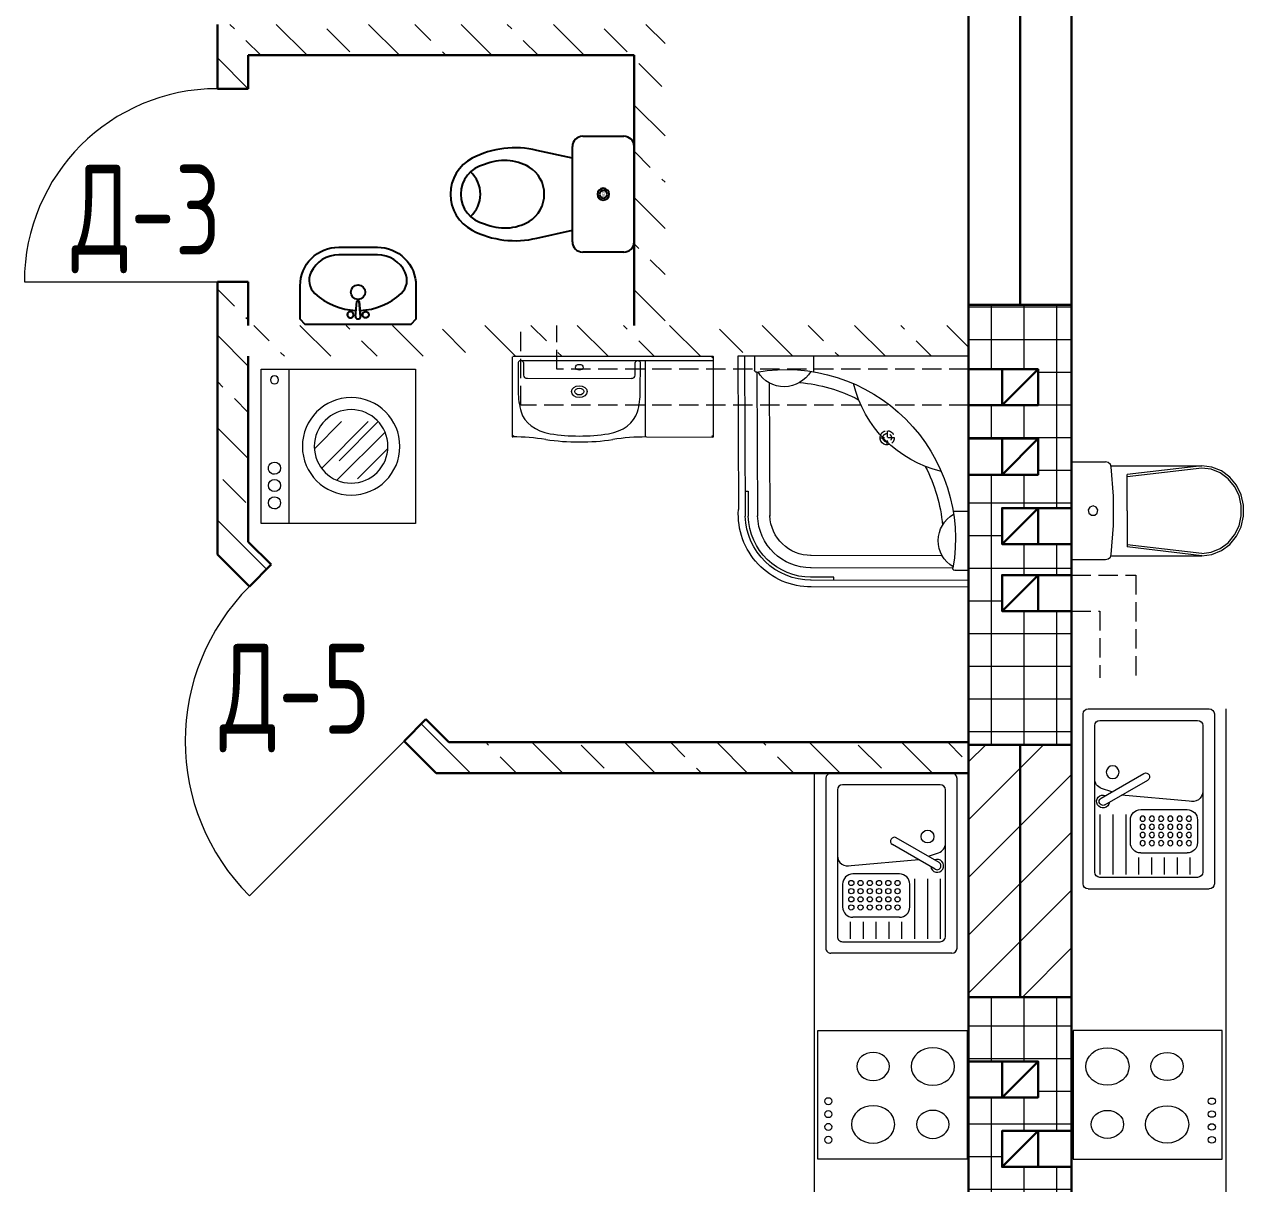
# Model space of a CAD drawing. Header units: millimetres. Extents: x -56498 to 234605, y -296269 to -29969.
# Drawn here: x 80712 to 85451, y -224315 to -219810 of the extents above; entities that cross this region are included whole.
import ezdxf
from ezdxf.enums import TextEntityAlignment as Align

# ---------------------------------------------------------------- set-up
doc = ezdxf.new("R2010")
doc.units = ezdxf.units.MM
doc.header["$LTSCALE"] = 100
doc.header["$PDMODE"] = 35
doc.linetypes.add('GOST2.303 4', pattern=[7, 5, -2, 0])
doc.linetypes.add('HIDDEN', pattern=[0.375, 0.25, -0.125])
for name, color, linetype, lineweight in [('0.3', 7, 'Continuous', 30), ('Примітки 0.09', 200, 'Continuous', 9), ('Сантехника', 3, 'Continuous', 25), ('Сантехніка 0.18', 92, 'Continuous', 18), ('Тонкі 0.18', 142, 'Continuous', 18), ('Штрихові 0.18', 7, 'GOST2.303 4', 18), ('Штрихування 0.09', 253, 'Continuous', 9)]:
    doc.layers.add(name, color=color, linetype=linetype, lineweight=lineweight)
doc.styles.add('my stiyle', font='arial.ttf', dxfattribs={"height": 230})
doc.styles.add('SPDS', font='SPDS.shx', dxfattribs={"width": 0.9})
pattern_1 = [(0, (-1000, -118800), (0, 127), []), (90, (-1000, -118800), (-127, 8e-15), [])]

# ---------------------------------------------------------------- blocks, each defined once
blk = doc.blocks.new('s_46')
at = {"ltscale": 600}
h = blk.add_hatch(color=256, dxfattribs=at)
edge = h.paths.add_edge_path()
edge.add_line((13.5, 62), (14.2, 54.1))
edge.add_ellipse((4.2, 52.3), major_axis=(-10.1, 0), ratio=1, start_angle=540, end_angle=550.1755, ccw=False)
edge.add_arc((4.2, 52.3), 10.1, 270, 360, ccw=False)
edge.add_line((4.2, 42.2), (4.2, 41.3))
edge.add_line((4.2, 41.3), (11.9, 41.3))
edge.add_arc((4.2, 52.3), 13.4, 664.6981, 766.4848)
h.paths.add_polyline_path([(4.2, 41.3), (-3.4, 41.3, 0.152567), (4.2, 38.9)])
h.paths.add_polyline_path([(11.9, 41.3), (4.2, 41.3), (4.2, 38.9, 0.152567)])
h.paths.add_polyline_path([(-5.7, 54.1), (-5, 62, 0.475833), (-3.4, 41.3), (4.2, 41.3), (4.2, 42.2, -0.46724)])
for p, q in [((-5.9, 52.3), (-0.7, 110.5)), ((-5.9, 52.3), (-0.7, 110.5)), ((9.1, 110.5), (14.2, 54.1)), ((14.3, 52.3), (9.1, 110.5)), ((14.2, 54.1), (14.3, 52.3))]:
    blk.add_line(p, q, dxfattribs=at)
blk.add_lwpolyline([(-220.8, 171.3, -0.414214), (-70.8, 321.3), (79.2, 321.3, -0.414214), (229.2, 171.3), (229.2, 41.3), (209.2, 21.3), (-200.8, 21.3), (-220.8, 41.3)], format="xyb", close=True, dxfattribs=at)
blk.add_lwpolyline([(12.3, 75.4, 0.181638), (172.2, 141.5, 0.326351), (187.7, 222.7, 0.289814), (79.2, 291.3), (-70.8, 291.3, 0.289814), (-179.2, 222.7, 0.326351), (-163.8, 141.5, 0.181638), (-3.8, 75.4)], format="xyb", dxfattribs=at)
for points in [[(-16.8, 67.4), (-17, 67.5), (-17.2, 67.6), (-17.4, 67.6), (-17.6, 67.7), (-17.8, 67.8), (-18, 67.9), (-18.1, 68.1), (-18.2, 68.2), (-18.3, 68.4), (-18.4, 68.6), (-18.5, 68.8), (-18.7, 68.9), (-18.8, 69.1), (-18.9, 69.2), (-19.1, 69.3), (-19.3, 69.3), (-19.5, 69.3), (-19.7, 69.4), (-19.9, 69.4), (-20.1, 69.4), (-20.3, 69.4), (-20.5, 69.5), (-20.7, 69.6), (-20.8, 69.7), (-21, 69.9), (-21.1, 70), (-21.3, 70.2), (-21.4, 70.3), (-21.5, 70.4), (-21.7, 70.5), (-21.9, 70.5), (-22.1, 70.5), (-22.3, 70.5), (-22.5, 70.5), (-22.7, 70.4), (-22.9, 70.4), (-23.1, 70.4), (-23.3, 70.4), (-23.5, 70.5), (-23.7, 70.6), (-23.9, 70.7), (-24, 70.8), (-24.2, 70.9), (-24.4, 71), (-24.6, 71.1), (-24.7, 71.1), (-24.9, 71.1), (-25.1, 71), (-25.3, 71), (-25.5, 70.9), (-25.7, 70.8), (-25.9, 70.7), (-26.1, 70.6), (-26.3, 70.6), (-26.5, 70.6), (-26.7, 70.6), (-26.9, 70.7), (-27.1, 70.8), (-27.3, 70.8), (-27.5, 70.9), (-27.7, 70.9), (-27.8, 70.9), (-28, 70.8), (-28.2, 70.8), (-28.3, 70.6), (-28.5, 70.5), (-28.7, 70.4), (-28.9, 70.3), (-29.1, 70.2), (-29.3, 70.1), (-29.6, 70.1), (-29.9, 70.1), (-30.2, 70.1), (-30.5, 70), (-30.8, 69.8), (-31.1, 69.5), (-31.4, 69), (-31.6, 68.4), (-32.3, 68.5), (-32.8, 68.4), (-33.2, 68.3), (-33.5, 68.1), (-33.7, 67.8), (-33.9, 67.6), (-34, 67.3), (-34.1, 67.1), (-34.3, 66.9), (-34.5, 66.7), (-34.7, 66.6), (-34.9, 66.5), (-35.1, 66.4), (-35.2, 66.3), (-35.4, 66.2), (-35.5, 66), (-35.6, 65.9), (-35.6, 65.7), (-35.7, 65.5), (-35.7, 65.3), (-35.7, 65.1), (-35.8, 64.9), (-35.8, 64.7), (-35.9, 64.5), (-36, 64.3), (-36.2, 64.2), (-36.3, 64), (-36.5, 63.9), (-36.6, 63.8), (-36.8, 63.6), (-36.9, 63.5), (-37, 63.3), (-37, 63.1), (-37, 63), (-37, 62.8), (-37, 62.6), (-37, 62.3), (-37, 62.1), (-37, 61.9), (-37, 61.7), (-37.1, 61.5), (-37.2, 61.4), (-37.3, 61.2), (-37.4, 61), (-37.5, 60.8), (-37.6, 60.7), (-37.7, 60.5), (-37.8, 60.3), (-37.8, 60.1), (-37.7, 60), (-37.7, 59.8), (-37.6, 59.6), (-37.5, 59.4), (-37.4, 59.2), (-37.4, 59), (-37.4, 58.8), (-37.4, 58.6), (-37.4, 58.4), (-37.5, 58.2), (-37.6, 58), (-37.7, 57.8), (-37.7, 57.6), (-37.8, 57.4), (-37.8, 57.2), (-37.7, 57.1), (-37.6, 56.9), (-37.5, 56.7), (-37.4, 56.6), (-37.3, 56.4), (-37.2, 56.2), (-37.1, 56), (-37, 55.8), (-37, 55.6), (-37, 55.4), (-37, 55.2), (-37, 55), (-37, 54.8), (-37, 54.6), (-37, 54.4), (-37, 54.2), (-36.9, 54.1), (-36.8, 53.9), (-36.6, 53.8), (-36.5, 53.7), (-36.3, 53.5), (-36.2, 53.4), (-36, 53.2), (-35.9, 53.1), (-35.8, 52.9), (-35.8, 52.7), (-35.7, 52.5), (-35.7, 52.3), (-35.7, 52.1), (-35.6, 51.9), (-35.6, 51.7), (-35.5, 51.5), (-35.4, 51.4), (-35.2, 51.3), (-35.1, 51.2), (-34.9, 51.1), (-34.7, 51), (-34.5, 50.9), (-34.3, 50.8), (-34.2, 50.7), (-34, 50.5), (-33.9, 50.3), (-33.8, 50.1), (-33.8, 49.9), (-33.7, 49.8), (-33.6, 49.6), (-33.5, 49.4), (-33.4, 49.3), (-33.2, 49.2), (-33.1, 49.1), (-32.9, 49.1), (-32.7, 49), (-32.5, 49), (-32.2, 48.9), (-32.1, 48.9), (-31.9, 48.8), (-31.7, 48.7), (-31.6, 48.5), (-31.4, 48.3), (-31.3, 48.2), (-31.2, 48), (-31.1, 47.9), (-30.9, 47.7), (-30.8, 47.6), (-30.6, 47.6), (-30.4, 47.5), (-30.2, 47.5), (-30, 47.6), (-29.8, 47.6), (-29.6, 47.6), (-29.4, 47.6), (-29.2, 47.5), (-29, 47.4), (-28.8, 47.3), (-28.7, 47.2), (-28.5, 47.1), (-28.3, 46.9), (-28.2, 46.8), (-28, 46.7), (-27.8, 46.7), (-27.7, 46.7), (-27.5, 46.7), (-27.3, 46.7), (-27.1, 46.8), (-26.9, 46.9), (-26.7, 46.9), (-26.5, 47), (-26.3, 47), (-26.1, 46.9), (-25.9, 46.9), (-25.7, 46.8), (-25.5, 46.7), (-25.3, 46.6), (-25.1, 46.5), (-24.9, 46.5), (-24.7, 46.5), (-24.6, 46.5), (-24.4, 46.6), (-24.2, 46.7), (-24, 46.8), (-23.9, 46.9), (-23.7, 47), (-23.5, 47.1), (-23.3, 47.1), (-23.1, 47.2), (-22.9, 47.2), (-22.7, 47.1), (-22.5, 47.1), (-22.3, 47), (-22.1, 47), (-21.9, 47), (-21.7, 47.1), (-21.5, 47.1), (-21.4, 47.2), (-21.3, 47.4), (-21.1, 47.5), (-21, 47.7), (-20.8, 47.8), (-20.7, 48), (-20.5, 48.1), (-20.3, 48.1), (-20.1, 48.2), (-19.9, 48.2), (-19.7, 48.2), (-19.5, 48.2), (-19.3, 48.2), (-19.1, 48.3), (-18.9, 48.4), (-18.8, 48.5), (-18.7, 48.6), (-18.5, 48.8), (-18.4, 49), (-18.3, 49.2), (-18.2, 49.3), (-18.1, 49.5), (-18, 49.7), (-17.8, 49.8), (-17.6, 49.9), (-17.4, 49.9), (-17.2, 50), (-17, 50.1), (-16.8, 50.1), (-16.7, 50.2), (-16.5, 50.3), (-16.4, 50.5), (-16.3, 50.7), (-16.3, 50.8), (-16.2, 51), (-16.2, 51.3), (-16.1, 51.5), (-16, 51.6), (-15.9, 51.8), (-15.8, 52), (-15.6, 52.1), (-15.5, 52.2), (-15.3, 52.3), (-15.1, 52.4), (-15, 52.6), (-14.8, 52.7), (-14.7, 52.8), (-14.7, 53), (-14.6, 53.2), (-14.6, 53.4), (-14.6, 53.6), (-14.6, 53.8), (-14.6, 54), (-14.6, 54.2), (-14.5, 54.4), (-14.4, 54.6), (-14.3, 54.8), (-14.2, 54.9), (-14, 55.1), (-13.9, 55.2), (-13.7, 55.4), (-13.6, 55.5), (-13.6, 55.7), (-13.6, 55.9), (-13.6, 56.1), (-13.6, 56.3), (-13.7, 56.5), (-13.7, 56.7), (-13.8, 56.9), (-13.8, 57.1), (-13.8, 57.3), (-13.7, 57.5), (-13.7, 57.7), (-13.6, 57.9), (-13.5, 58.1), (-13.4, 58.2), (-13.3, 58.4), (-13.2, 58.6), (-13.2, 58.8), (-13.2, 59), (-13.3, 59.1), (-13.4, 59.3), (-13.5, 59.5), (-13.6, 59.7), (-13.7, 59.9), (-13.7, 60.1), (-13.8, 60.3), (-13.8, 60.5), (-13.8, 60.7), (-13.7, 60.9), (-13.7, 61.1), (-13.6, 61.3), (-13.6, 61.5), (-13.6, 61.7), (-13.6, 61.9), (-13.6, 62), (-13.7, 62.2), (-13.9, 62.3), (-14, 62.5), (-14.2, 62.6), (-14.3, 62.8), (-14.4, 63), (-14.5, 63.1), (-14.6, 63.3), (-14.6, 63.5), (-14.6, 63.8), (-14.6, 64), (-14.6, 64.2), (-14.6, 64.4), (-14.7, 64.6), (-14.7, 64.7), (-14.8, 64.9), (-15, 65), (-15.1, 65.1), (-15.3, 65.2), (-15.5, 65.3), (-15.6, 65.5), (-15.8, 65.6), (-15.9, 65.7), (-16, 65.9), (-16.1, 66.1), (-16.2, 66.3), (-16.2, 66.5), (-16.3, 66.7), (-16.3, 66.9), (-16.4, 67.1), (-16.5, 67.2), (-16.7, 67.3)], [(22.1, 61.1), (22, 61.3), (22, 61.5), (22, 61.7), (22, 61.9), (22.1, 62), (22.2, 62.2), (22.3, 62.3), (22.4, 62.5), (22.6, 62.6), (22.7, 62.8), (22.8, 63), (22.9, 63.1), (23, 63.3), (23, 63.5), (23, 63.8), (23, 64), (23, 64.2), (23, 64.4), (23.1, 64.6), (23.1, 64.7), (23.2, 64.9), (23.4, 65), (23.5, 65.1), (23.7, 65.2), (23.9, 65.3), (24.1, 65.5), (24.2, 65.6), (24.4, 65.7), (24.5, 65.9), (24.5, 66.1), (24.6, 66.3), (24.7, 66.5), (24.7, 66.7), (24.8, 66.9), (24.9, 67.1), (25, 67.2), (25.1, 67.3), (25.3, 67.4), (25.4, 67.5), (25.6, 67.6), (25.8, 67.6), (26, 67.7), (26.2, 67.8), (26.4, 67.9), (26.5, 68.1), (26.7, 68.2), (26.8, 68.4), (26.9, 68.6), (27, 68.8), (27.1, 68.9), (27.2, 69.1), (27.3, 69.2), (27.5, 69.3), (27.7, 69.3), (27.9, 69.3), (28.1, 69.4), (28.3, 69.4), (28.5, 69.4), (28.7, 69.4), (28.9, 69.5), (29.1, 69.6), (29.2, 69.7), (29.4, 69.9), (29.5, 70), (29.7, 70.2), (29.8, 70.3), (30, 70.4), (30.1, 70.5), (30.3, 70.5), (30.5, 70.5), (30.7, 70.5), (30.9, 70.5), (31.1, 70.4), (31.3, 70.4), (31.5, 70.4), (31.7, 70.4), (31.9, 70.5), (32.1, 70.6), (32.3, 70.7), (32.5, 70.8), (32.6, 70.9), (32.8, 71), (33, 71.1), (33.2, 71.1), (33.4, 71.1), (33.5, 71), (33.7, 71), (33.9, 70.9), (34.1, 70.8), (34.3, 70.7), (34.5, 70.6), (34.7, 70.6), (34.9, 70.6), (35.1, 70.6), (35.3, 70.7), (35.5, 70.8), (35.7, 70.8), (35.9, 70.9), (36.1, 70.9), (36.3, 70.9), (36.4, 70.8), (36.6, 70.8), (36.8, 70.6), (36.9, 70.5), (37.1, 70.4), (37.3, 70.3), (37.5, 70.2), (37.8, 70.1), (38, 70.1), (38.3, 70.1), (38.6, 70.1), (38.9, 70), (39.2, 69.8), (39.5, 69.5), (39.8, 69), (40.1, 68.4), (40.7, 68.5), (41.3, 68.4), (41.7, 68.3), (42, 68.1), (42.2, 67.8), (42.3, 67.6), (42.4, 67.3), (42.6, 67.1), (42.7, 66.9), (42.9, 66.7), (43.1, 66.6), (43.3, 66.5), (43.5, 66.4), (43.6, 66.3), (43.8, 66.2), (43.9, 66), (44, 65.9), (44.1, 65.7), (44.1, 65.5), (44.1, 65.3), (44.2, 65.1), (44.2, 64.9), (44.2, 64.7), (44.3, 64.5), (44.4, 64.3), (44.6, 64.2), (44.7, 64), (44.9, 63.9), (45.1, 63.8), (45.2, 63.6), (45.3, 63.5), (45.4, 63.3), (45.5, 63.1), (45.5, 63), (45.5, 62.8), (45.4, 62.6), (45.4, 62.3), (45.4, 62.1), (45.4, 61.9), (45.4, 61.7), (45.5, 61.5), (45.6, 61.4), (45.7, 61.2), (45.8, 61), (46, 60.8), (46.1, 60.7), (46.1, 60.5), (46.2, 60.3), (46.2, 60.1), (46.1, 60), (46.1, 59.8), (46, 59.6), (45.9, 59.4), (45.9, 59.2), (45.8, 59), (45.8, 58.8), (45.8, 58.6), (45.9, 58.4), (45.9, 58.2), (46, 58), (46.1, 57.8), (46.1, 57.6), (46.2, 57.4), (46.2, 57.2), (46.1, 57.1), (46.1, 56.9), (46, 56.7), (45.8, 56.6), (45.7, 56.4), (45.6, 56.2), (45.5, 56), (45.4, 55.8), (45.4, 55.6), (45.4, 55.4), (45.4, 55.2), (45.4, 55), (45.5, 54.8), (45.5, 54.6), (45.5, 54.4), (45.4, 54.2), (45.3, 54.1), (45.2, 53.9), (45.1, 53.8), (44.9, 53.7), (44.7, 53.5), (44.6, 53.4), (44.4, 53.2), (44.3, 53.1), (44.2, 52.9), (44.2, 52.7), (44.2, 52.5), (44.1, 52.3), (44.1, 52.1), (44.1, 51.9), (44, 51.7), (43.9, 51.5), (43.8, 51.4), (43.6, 51.3), (43.5, 51.2), (43.3, 51.1), (43.1, 51), (42.9, 50.9), (42.7, 50.8), (42.6, 50.7), (42.5, 50.5), (42.4, 50.3), (42.3, 50.1), (42.2, 49.9), (42.1, 49.8), (42, 49.6), (41.9, 49.4), (41.8, 49.3), (41.7, 49.2), (41.5, 49.1), (41.3, 49.1), (41.1, 49), (40.9, 49), (40.7, 48.9), (40.5, 48.9), (40.3, 48.8), (40.1, 48.7), (40, 48.5), (39.9, 48.3), (39.7, 48.2), (39.6, 48), (39.5, 47.9), (39.4, 47.7), (39.2, 47.6), (39, 47.6), (38.8, 47.5), (38.6, 47.5), (38.4, 47.6), (38.2, 47.6), (38, 47.6), (37.8, 47.6), (37.6, 47.5), (37.4, 47.4), (37.2, 47.3), (37.1, 47.2), (36.9, 47.1), (36.8, 46.9), (36.6, 46.8), (36.4, 46.7), (36.3, 46.7), (36.1, 46.7), (35.9, 46.7), (35.7, 46.7), (35.5, 46.8), (35.3, 46.9), (35.1, 46.9), (34.9, 47), (34.7, 47), (34.5, 46.9), (34.3, 46.9), (34.1, 46.8), (33.9, 46.7), (33.7, 46.6), (33.5, 46.5), (33.4, 46.5), (33.2, 46.5), (33, 46.5), (32.8, 46.6), (32.6, 46.7), (32.5, 46.8), (32.3, 46.9), (32.1, 47), (31.9, 47.1), (31.7, 47.1), (31.5, 47.2), (31.3, 47.2), (31.1, 47.1), (30.9, 47.1), (30.7, 47), (30.5, 47), (30.3, 47), (30.1, 47.1), (30, 47.1), (29.8, 47.2), (29.7, 47.4), (29.5, 47.5), (29.4, 47.7), (29.2, 47.8), (29.1, 48), (28.9, 48.1), (28.7, 48.1), (28.5, 48.2), (28.3, 48.2), (28.1, 48.2), (27.9, 48.2), (27.7, 48.2), (27.5, 48.3), (27.3, 48.4), (27.2, 48.5), (27.1, 48.6), (27, 48.8), (26.9, 49), (26.8, 49.2), (26.7, 49.3), (26.5, 49.5), (26.4, 49.7), (26.2, 49.8), (26, 49.9), (25.8, 49.9), (25.6, 50), (25.4, 50.1), (25.3, 50.1), (25.1, 50.2), (25, 50.3), (24.9, 50.5), (24.8, 50.7), (24.7, 50.8), (24.7, 51), (24.6, 51.3), (24.5, 51.5), (24.5, 51.6), (24.4, 51.8), (24.2, 52), (24.1, 52.1), (23.9, 52.2), (23.7, 52.3), (23.5, 52.4), (23.4, 52.6), (23.2, 52.7), (23.1, 52.8), (23.1, 53), (23, 53.2), (23, 53.4), (23, 53.6), (23, 53.8), (23, 54), (23, 54.2), (22.9, 54.4), (22.8, 54.6), (22.7, 54.8), (22.6, 54.9), (22.4, 55.1), (22.3, 55.2), (22.2, 55.4), (22.1, 55.5), (22, 55.7), (22, 55.9), (22, 56.1), (22, 56.3), (22.1, 56.5), (22.1, 56.7), (22.2, 56.9), (22.2, 57.1), (22.2, 57.3), (22.2, 57.5), (22.1, 57.7), (22, 57.9), (21.9, 58.1), (21.8, 58.2), (21.7, 58.4), (21.6, 58.6), (21.6, 58.8), (21.6, 59), (21.7, 59.1), (21.8, 59.3), (21.9, 59.5), (22, 59.7), (22.1, 59.9), (22.2, 60.1), (22.2, 60.3), (22.2, 60.5), (22.2, 60.7), (22.1, 60.9)]]:
    blk.add_lwpolyline(points, close=True, dxfattribs=at)
blk.add_circle((4.2, 146.3), 28, dxfattribs=at)
for centre, radius, start, end in [((4.2, 108.2), 5.42, 24.6783, 155.3217), ((4.2, 52.3), 10.1, 169.8245, 0)]:
    blk.add_arc(centre, radius, start, end, dxfattribs=at)
for centre, major_axis, ratio, start_param, end_param in [((4.2, 110.5), (-4.93, 0), 0.641024, 3.141593, 6.283185), ((4.2, 52.3), (-10.1, 0), 1, 6.10559, 9.602373)]:
    blk.add_ellipse(centre, major_axis=major_axis, ratio=ratio, start_param=start_param, end_param=end_param, dxfattribs=at)
blk = doc.blocks.new('M_KIT_APPL_HOB_P')
at = {"color": 0, "linetype": 'ByBlock', "lineweight": -2}
blk.add_lwpolyline([(0, -290), (500, -290), (500, 290), (0, 290)], close=True, dxfattribs=at)
for centre, major_axis in [((274.809, 249.4261), (0, 14.5)), ((324.809, 249.4261), (0, 14.5)), ((374.809, 249.4261), (0, 14.5)), ((424.809, 249.4261), (0, 14.5)), ((364.813, 75.4261), (0, 84.216)), ((139.813, 75.4261), (0, 63.162)), ((139.813, -156.5739), (0, 84.216)), ((364.813, -156.5739), (0, 63.162))]:
    blk.add_ellipse(centre, major_axis=major_axis, ratio=0.862068966, start_param=1.570796327, end_param=7.853981634, dxfattribs=at)
at = {"layer": 'Defpoints', "color": 0, "linetype": 'ByBlock', "lineweight": -2}
for p in [(0, 290), (500, 290), (0, -290), (500, -290)]:
    blk.add_point(p, dxfattribs=at)
blk = doc.blocks.new('A$C1385548B')
for p, q in [((330, 0), (-330, 0)), ((-350, -20), (-350, -490)), ((285, -45), (-285, -45)), ((350, -20), (350, -490)), ((-305, -65), (-305, -445)), ((-3, -69.9), (-99, -236.2)), ((23, -84.9), (-73.1, -251.2)), ((-27, -111.5), (-40.7, -71.9)), ((60.6, -65.4), (294.3, -65.4)), ((305, -445), (305, -65)), ((60.6, -115.4), (294.3, -115.4)), ((8.3, -411.9), (-14.1, -149)), ((60.6, -165.4), (294.3, -165.4)), ((170, -183.7), (81.5, -183.7)), ((41.5, -223.7), (41.5, -404.7)), ((210, -223.7), (210, -404.7)), ((227.5, -215.4), (294.3, -215.4)), ((227.5, -265.4), (294.3, -265.4)), ((227.5, -315.4), (294.3, -315.4)), ((227.5, -365.4), (294.3, -365.4)), ((227.5, -415.4), (294.3, -415.4)), ((-285, -465), (285, -465)), ((81.5, -444.7), (170, -444.7)), ((-330, -510), (330, -510))]:
    blk.add_line(p, q)
for centre, radius in [((-103.7, -114.6), 25), ((76.9, -231.4), 10.1), ((108.5, -231.4), 10.1), ((140.1, -231.4), 10.1), ((171.7, -231.4), 10.1), ((76.9, -267.3), 10.1), ((108.5, -267.3), 10.1), ((140.1, -267.3), 10.1), ((171.7, -267.3), 10.1), ((76.9, -303.2), 10.1), ((76.9, -339.2), 10.1), ((108.5, -303.2), 10.1), ((108.5, -339.2), 10.1), ((140.1, -303.2), 10.1), ((140.1, -339.2), 10.1), ((171.7, -303.2), 10.1), ((171.7, -339.2), 10.1), ((76.9, -375.1), 10.1), ((108.5, -375.1), 10.1), ((140.1, -375.1), 10.1), ((171.7, -375.1), 10.1), ((76.9, -411), 10.1), ((108.5, -411), 10.1), ((140.1, -411), 10.1), ((171.7, -411), 10.1)]:
    blk.add_circle(centre, radius)
for centre, radius, start, end in [((-330, -20), 20, 90, 180), ((330, -20), 20, 0, 90), ((-285, -65), 20, 90, 180), ((-78.5, -85), 40, 19.0466, 90), ((285, -65), 20, 0, 90), ((10, -77.4), 25, 276.8699, 203.1301), ((10, -77.4), 15, 330, 150), ((81.5, -223.7), 40, 90, 180), ((170, -223.7), 40, 0, 90), ((-86.1, -243.7), 15, 150, 330), ((-29.6, -425), 40, 270, 19.0466), ((81.5, -404.7), 40, 180, 270), ((170, -404.7), 40, 270, 0), ((-285, -445), 20, 180, 270), ((285, -445), 20, 270, 0), ((-330, -490), 20, 180, 270), ((330, -490), 20, 270, 0)]:
    blk.add_arc(centre, radius, start, end)
blk = doc.blocks.new('symb 2D VAN Unitaz PODV-01 PLN')
for p, q in [((0, 190), (132.4, 190)), ((0, -190), (0, 190)), ((153.6, 174.9), (506.8, 174.9)), ((506.3, 174.9), (215.7, 140.9)), ((506.3, 166), (215.7, 132)), ((215.7, 0), (215.7, 140.9)), ((215.7, 0), (215.7, -140.9)), ((506.3, -166), (215.7, -132)), ((506.3, -174.9), (215.7, -140.9)), ((153.8, -174.9), (506.8, -174.9)), ((0, -190), (132.4, -190))]:
    blk.add_line(p, q)
for points in [[(154.6, 170.1), (151, 180.2), (142.9, 187.4), (132.4, 190)], [(154.6, -170.3), (162.6, -56.9), (162.7, 56.7), (154.6, 170.1)], [(506.3, -166), (543.3, -161.2), (578.2, -147), (608.9, -124.3), (633.6, -94.3), (650.9, -58.9), (659.8, -20), (659.8, 20), (650.9, 58.9), (633.6, 94.3), (608.9, 124.3), (578.2, 147), (543.3, 161.2), (506.3, 166)], [(506.8, -174.9), (545.8, -169.9), (582.6, -154.9), (615, -130.9), (641.1, -99.4), (659.4, -62), (668.8, -21.1), (668.8, 21.1), (659.4, 62), (641.1, 99.4), (615, 130.9), (582.6, 154.9), (545.8, 169.9), (506.8, 174.9)], [(132.4, -190), (142.9, -187.4), (150.9, -180.3), (154.6, -170.3)]]:
    blk.add_lwpolyline(points)
blk.add_lwpolyline([(83.6, 18.5), (71.6, 14.1), (65.2, 3.2), (67.4, -9.2), (77.2, -17.3), (90, -17.3), (99.7, -9.2), (102, 3.2), (95.6, 14.1)], close=True)
blk = doc.blocks.new('s_50')
at = {"ltscale": 600}
for p, q in [((600, 0), (0, 0)), ((0, 0), (0, -600)), ((491.2, -600), (491.2, 0)), ((600, -600), (600, 0)), ((296.9, -355.6), (144.7, -203.4)), ((364.8, -385.3), (183.3, -203.8)), ((392.7, -309.3), (287.1, -203.7)), ((305.3, -431.8), (118.2, -244.8)), ((224.8, -425.7), (107.4, -308.2)), ((0, -600), (600, -600))]:
    blk.add_line(p, q, dxfattribs=at)
for centre, major_axis, start_param, end_param in [((548, -41.6), (11.2, 11.2), 5.497787, 11.780972), ((250.1, -300), (134, 134), 5.497787, 11.780972), ((250.1, -300), (101.1, 101.1), 5.497787, 11.780972), ((548, -384.8), (-16.6, 16.6), -0.785398, 2.356194), ((548, -384.8), (-16.6, 16.6), 2.356194, 5.497787), ((548, -452.1), (-16.6, 16.6), -0.785398, 2.356194), ((548, -452.1), (16.6, 16.6), 3.926991, 7.068583), ((548, -519.4), (16.6, 16.6), 0.785398, 3.926991), ((548, -519.4), (16.6, 16.6), 3.926991, 7.068583)]:
    blk.add_ellipse(centre, major_axis=major_axis, ratio=1, start_param=start_param, end_param=end_param, dxfattribs=at)
blk = doc.blocks.new('A$C4AAB7A9B')
at = {"linetype": 'Continuous'}
for p, q in [((0, 897.4), (595.8, 894.7)), ((0, 0), (0, 897.4)), ((0, 871), (621.6, 868.2)), ((524.3, 870), (524.2, 857.1)), ((524.2, 857.1), (621.6, 856.7)), ((52.2, 831.5), (0, 831.5)), ((61.2, 822.8), (621.4, 820.2)), ((102.8, 774.6), (621.2, 772.2)), ((61.2, 602.2), (0, 602.2)), ((774.8, 102.8), (773.9, 614.8)), ((822.9, 61.2), (821.9, 614.9)), ((858.5, 524.2), (858.4, 615)), ((871, 0), (869.9, 615)), ((897.4, 0), (896.3, 615.1)), ((870, 524.3), (858.5, 524.2)), ((316.7, 344.4), (316.7, 333.3)), ((344.4, 316.7), (333.3, 316.7)), ((602.2, 61.2), (602.2, 0)), ((831.5, 52.2), (831.5, 0)), ((0, 0), (897.4, 0))]:
    blk.add_line(p, q, dxfattribs=at)
at = {"linetype": 'HIDDEN'}
for p, q in [((316.7, 289.1), (316.7, 333.3)), ((289.1, 316.7), (333.3, 316.7))]:
    blk.add_line(p, q, dxfattribs=at)
at = {"linetype": 'Continuous'}
for radius in [1.536381458572577e-11, 1.71772669036928e-11]:
    blk.add_circle((316.7, 316.7), radius, dxfattribs=at)
for centre, radius, start, end in [((613.5, 612.5), 282.8, 359.7994, 93.591), ((614.4, 612.8), 243.9, 359.7202, 88.3907), ((614.4, 612.8), 255.4, 359.7202, 88.3907), ((709.8, 709.8), 658.4, 170.1218, 279.8874), ((54.5, 824.9), 6.99, 343.4397, 108.6657), ((-0.5, 716.8), 118.6, 299.8002, 59.0743), ((614.4, 612.8), 207.5, 359.7202, 88.3907), ((614.4, 612.8), 159.5, 359.7202, 88.3907), ((709.8, 709.8), 610.4, 184.9964, 207.5101), ((0, 0), 459.8, 13.3198, 76.6788), ((316.7, 316.7), 27.7, 338.8133, 111.1867), ((316.7, 316.7), 16.8, 359.0582, 90.9418), ((709.8, 709.8), 610.4, 242.4884, 264.9996), ((716.8, -0.5), 118.6, 30.9257, 150.1998), ((824.9, 54.5), 6.99, 341.3343, 106.5603)]:
    blk.add_arc(centre, radius, start, end, dxfattribs=at)
at = {"linetype": 'HIDDEN'}
for radius, start, end in [(27.7, 111.1867, 338.8133), (16.8, 90.9418, 359.0582)]:
    blk.add_arc((316.7, 316.7), radius, start, end, dxfattribs=at)
blk = doc.blocks.new('s_09')
at = {"color": 0, "lineweight": 0}
for p, q in [((-389, -0.2), (389, 0.2)), ((-389, -0.2), (389, 0.2)), ((-391, -311.7), (-391.2, -1.9)), ((-391, -311.7), (-391.2, -1.9)), ((-386.8, -17.8), (359, -17.4)), ((-126, -17.7), (-125.9, -309.9)), ((-106.8, -137.1), (-106.9, -24.2)), ((-86.9, -73.7), (-86.9, -24.2)), ((347.7, -23.9), (347.8, -73.4)), ((367.7, -23.9), (367.8, -136.8)), ((391.2, -1.4), (391.4, -311.3)), ((391.2, -1.4), (391.4, -311.3)), ((332.1, -85.1), (-71.2, -85.4)), ((-130.2, -313.2), (-388.8, -313.3)), ((-130.2, -313.2), (-388.8, -313.3))]:
    blk.add_line(p, q, dxfattribs=at)
at = {"color": 0, "lineweight": 0, "extrusion": (0, 0, -1)}
for centre, major_axis, start_param, end_param in [((-389, -1.9), (2.17, 0), 3.141593, 4.712389), ((-389, -1.9), (2.17, 0), 3.141593, 4.712389), ((-384.7, -5.1), (2.17, 0), 3.141593, 4.712389), ((-98.2, -24.2), (8.69, 0.01), 3.141593, 4.712389), ((-95.6, -24.2), (8.69, 0.01), -1.570796, 0), ((130.4, -42.3), (15.2, 0), 3.141593, 9.424778), ((356.4, -23.9), (8.69, 0.01), 3.141593, 4.712389), ((359, -23.9), (8.69, 0.01), 4.712389, 6.283185), ((-71.2, -73.6), (15.6, 0), 1.570796, 3.141593), ((332.1, -73.4), (15.6, 0), 0, 1.570796), ((393.2, -136.8), (500, 0.3), 2.930161, 3.141593), ((130.5, -136.9), (30.4, 0), 3.141593, 9.424778), ((130.5, -136.9), (17.4, 0), 3.141593, 9.424778), ((-132.2, -137.1), (500, 0.3), 0, 0.211432), ((48.2, -192.5), (147.2, 0.1), 1.78252, 2.930161), ((212.8, -192.4), (147.2, 0.1), 0.211432, 1.359073), ((-388.8, -311.7), (2.17, 0), 1.570796, 3.141593), ((-388.8, -311.7), (2.17, 0), 1.570796, 3.141593), ((-384.5, -308.5), (2.17, 0), 1.570796, 3.141593), ((-129.9, -807.3), (658.5, 0.4), -1.570796, -1.371459), ((-129.9, -807.3), (658.5, 0.4), -1.570796, -1.371459), ((130.3, 161.5), (658.5, 0.4), 1.371459, 1.770134), ((130.3, 161.5), (658.5, 0.4), 1.371459, 1.770134), ((130.3, 94.8), (538.7, 0.3), 1.359073, 1.78252), ((391.7, -807), (658.5, 0.4), 4.513052, 4.7091), ((391.7, -807), (658.5, 0.4), 4.513052, 4.7091), ((384.9, -308), (2.17, 0), 0, 1.560992), ((389.2, -311.3), (2.17, 0), 0, 1.567507), ((389.2, -311.3), (2.17, 0), 0, 1.567507)]:
    blk.add_ellipse(centre, major_axis=major_axis, ratio=0.750374, start_param=start_param, end_param=end_param, dxfattribs=at)
blk = doc.blocks.new('унитаз')
for p, q in [((259215.2, 170815.5), (259245.6, 170677.4)), ((259525.6, 170677.4), (259555.9, 170815.5)), ((259200.6, 170677.4), (259570.6, 170677.4)), ((259245.6, 170677.4), (259525.6, 170677.4)), ((259160.6, 170477.4), (259160.6, 170637.4)), ((259610.6, 170637.4), (259610.6, 170477.4)), ((259570.6, 170437.4), (259200.6, 170437.4))]:
    blk.add_line(p, q)
for centre, radius, start, end in [((259385.6, 170993.5), 158, 27.6399, 152.3601), ((259385.6, 170993.5), 118, 90, 167.5531), ((259385.6, 171151.5), 116.3, 221.9423, 318.0577), ((259385.6, 170993.5), 118, 12.4469, 90), ((259566.3, 170900.5), 361.3, 152.5966, 193.6147), ((259204.8, 170900.5), 361.3, 346.3853, 27.4034), ((259448.8, 170941.8), 194.5, 156.6291, 209.7404), ((259322.3, 170941.8), 194.5, 330.2596, 23.3709), ((259385.1, 170910.2), 123.5, 211.6597, 270.2229), ((259386, 170910.2), 123.5, 269.7771, 328.3403), ((259200.6, 170637.4), 40, 90, 180), ((259570.6, 170637.4), 40, 0, 90), ((259385.6, 170557.4), 23, 90, 270), ((259385.6, 170557.4), 15, 90, 270), ((259385.6, 170557.4), 23, 270, 90), ((259385.6, 170557.4), 15, 270, 90), ((259200.6, 170477.4), 40, 180, 270), ((259570.6, 170477.4), 40, 270, 0)]:
    blk.add_arc(centre, radius, start, end)
at = {"extrusion": (0, 0, -1), "style": 'my stiyle', "text_generation_flag": 4}
blk.add_text('JicA', height=11, rotation=180, dxfattribs=at).set_placement((-259370.7, 170552.1))

msp = doc.modelspace()

# ---------------------------------------------------------------- hatches: boundary and pattern name
at = {"layer": 'Штрихування 0.09'}
h = msp.add_hatch(dxfattribs=at)
h.set_pattern_fill('ANSI33', color=256, scale=40, angle=90, style=0)
h.set_pattern_definition([(135, (-1000, -118800), (-179.6051, -179.6051), []), (135, (-1000, -118620.4), (-179.6051, -179.6051), [127, -63.5])])
h.paths.add_polyline_path([(84382.29, -220980.359), (83482.29, -220980.359), (83518.29, -221100.359), (84382.29, -221100.359)])
h.paths.add_polyline_path([(83482.29, -220980.359), (82782.29, -220980.359), (82782.29, -221100.359), (83484.861, -221100.359), (83484.861, -221100.359), (83518.29, -221100.359)])
h.paths.add_polyline_path([(82782.29, -220980.359), (82642.29, -220980.359), (82642.29, -221100.359), (82782.29, -221100.359)])
h.paths.add_polyline_path([(82642.29, -220980.359), (81582.29, -220980.359), (81582.29, -220810.359), (81462.29, -220810.359), (81462.29, -221100.359), (81462.29, -221870.359), (81586.77, -221994.838), (81671.623, -221909.985), (81582.29, -221820.653), (81582.29, -221100.359), (82642.29, -221100.359)])
h.paths.add_polyline_path([(84382.29, -222600.359), (82361.996, -222600.359), (82272.664, -222511.026), (82187.811, -222595.879), (82312.29, -222720.359), (84382.29, -222720.359)])
h.paths.add_polyline_path([(81462.29, -220060.359), (81582.29, -220060.359), (81462.29, -220060.359), (81462.29, -219810.359), (83202.29, -219810.359), (83202.29, -220980.359), (83082.29, -220980.359), (83082.29, -219930.359), (81582.29, -219930.359), (81582.29, -220060.359)])
h = msp.add_hatch(dxfattribs=at)
h.set_pattern_fill('NET', color=256, scale=40, style=0)
h.set_pattern_definition(pattern_1)
h.paths.add_polyline_path([(84782.29, -222090.329), (84652.29, -222090.329), (84512.29, -222090.329), (84512.29, -221950.329), (84652.29, -221950.329), (84782.29, -221950.329), (84782.29, -221830.329), (84652.29, -221830.329), (84512.29, -221830.329), (84512.29, -221690.329), (84652.29, -221690.329), (84782.29, -221690.329), (84782.29, -221510.359), (84782.29, -220900.329), (84382.29, -220900.329), (84382.29, -220980.359), (84382.29, -221150.329), (84512.29, -221150.329), (84652.29, -221150.329), (84652.29, -221290.329), (84512.29, -221290.329), (84382.29, -221290.329), (84382.29, -221420.329), (84512.29, -221420.329), (84652.29, -221420.329), (84652.29, -221560.329), (84512.29, -221560.329), (84382.29, -221560.329), (84382.29, -222610.329), (84782.29, -222610.329)])
h = msp.add_hatch(dxfattribs=at)
h.set_pattern_fill('ANSI31', color=256, scale=50, style=0)
h.set_pattern_definition([(45, (-1000, -118800), (-112.2532, 112.2532), [])])
h.paths.add_polyline_path([(84782.29, -222610.329), (84582.29, -222610.329), (84582.29, -223590.359), (84782.29, -223590.359)])
h.paths.add_polyline_path([(84582.29, -222610.329), (84382.29, -222610.329), (84382.29, -223590.359), (84582.29, -223590.359)])
h = msp.add_hatch(dxfattribs=at)
h.set_pattern_fill('NET', color=256, scale=40, style=0)
h.set_pattern_definition(pattern_1)
h.paths.add_polyline_path([(84782.29, -224250.359), (84652.29, -224250.359), (84512.29, -224250.359), (84512.29, -224110.359), (84652.29, -224110.359), (84782.29, -224110.359), (84782.29, -223590.359), (84382.29, -223590.359), (84382.29, -223840.359), (84512.29, -223840.359), (84652.29, -223840.359), (84652.29, -223980.359), (84512.29, -223980.359), (84382.29, -223980.359), (84382.29, -224380.359), (84512.29, -224380.359), (84652.29, -224380.359), (84652.29, -224520.359), (84512.29, -224520.359), (84382.29, -224520.359), (84382.29, -224920.359), (84512.29, -224920.359), (84652.29, -224920.359), (84652.29, -225190.359), (84512.29, -225190.359), (84382.29, -225190.359), (84382.29, -225410.359), (84382.29, -225710.359), (84782.29, -225710.359), (84782.29, -225590.359), (84652.29, -225590.359), (84512.29, -225590.359), (84512.29, -225320.359), (84652.29, -225320.359), (84782.29, -225320.359), (84782.29, -225010.359), (84782.29, -224790.359), (84652.29, -224790.359), (84512.29, -224790.359), (84512.29, -224650.359), (84652.29, -224650.359), (84782.29, -224650.359)])

# ---------------------------------------------------------------- linework, layer by layer
at = {"layer": '0.3'}
for p, q in [((84582.29, -218710.359), (84582.29, -220900.329)), ((84382.29, -218910.359), (84382.29, -225710.359)), ((84782.29, -218910.359), (84782.29, -225710.359)), ((81462.29, -219810.359), (81462.29, -220060.359)), ((81582.29, -219930.359), (83082.29, -219930.359)), ((81582.29, -219930.359), (81582.29, -220060.359)), ((83082.29, -219930.359), (83082.29, -220980.359)), ((81582.29, -220060.359), (81462.29, -220060.359)), ((81462.29, -220810.359), (81462.29, -221100.359)), ((81582.29, -220810.359), (81462.29, -220810.359)), ((81582.29, -220810.359), (81582.29, -220980.359)), ((84382.29, -220900.329), (84782.29, -220900.329)), ((81462.29, -221100.359), (81462.29, -221870.359)), ((81582.29, -221100.359), (81582.29, -221820.653)), ((84382.29, -221150.329), (84512.29, -221150.329)), ((84382.29, -221290.329), (84512.29, -221290.329)), ((84382.29, -221420.329), (84512.29, -221420.329)), ((84382.29, -221560.329), (84512.29, -221560.329)), ((84782.29, -221690.329), (84652.29, -221690.329)), ((81582.29, -221820.653), (81671.623, -221909.985)), ((81462.29, -221870.359), (81586.77, -221994.838)), ((84782.29, -221830.329), (84652.29, -221830.329)), ((81671.623, -221909.985), (81586.77, -221994.838)), ((84652.29, -221950.329), (84782.29, -221950.329)), ((84652.29, -222090.329), (84782.29, -222090.329)), ((82272.664, -222511.026), (82187.811, -222595.879)), ((82272.664, -222511.026), (82361.996, -222600.359)), ((82187.811, -222595.879), (82312.29, -222720.359)), ((82361.996, -222600.359), (84382.29, -222600.359)), ((84382.29, -222610.329), (84782.29, -222610.329)), ((84582.29, -222610.329), (84582.29, -223590.359)), ((82312.29, -222720.359), (84382.29, -222720.359)), ((84382.29, -223590.359), (84782.29, -223590.359)), ((84382.29, -223840.359), (84512.29, -223840.359)), ((84382.29, -223980.359), (84512.29, -223980.359)), ((84652.29, -224110.359), (84782.29, -224110.359)), ((84652.29, -224250.359), (84782.29, -224250.359))]:
    msp.add_line(p, q, dxfattribs=at)
for points in [[(84512.29, -221290.329), (84512.29, -221150.329), (84652.29, -221150.329), (84512.29, -221290.329), (84652.29, -221290.329), (84652.29, -221150.329)], [(84512.29, -221560.329), (84512.29, -221420.329), (84652.29, -221420.329), (84512.29, -221560.329), (84652.29, -221560.329), (84652.29, -221420.329)], [(84652.29, -221690.329), (84652.29, -221830.329), (84512.29, -221830.329), (84652.29, -221690.329), (84512.29, -221690.329), (84512.29, -221830.329)], [(84512.29, -222090.329), (84512.29, -221950.329), (84652.29, -221950.329), (84512.29, -222090.329), (84652.29, -222090.329), (84652.29, -221950.329)], [(84652.29, -223840.359), (84652.29, -223980.359), (84512.29, -223980.359), (84652.29, -223840.359), (84512.29, -223840.359), (84512.29, -223980.359)], [(84652.29, -224110.359), (84652.29, -224250.359), (84512.29, -224250.359), (84652.29, -224110.359), (84512.29, -224110.359), (84512.29, -224250.359)]]:
    msp.add_lwpolyline(points, dxfattribs=at)
at = {"layer": 'Тонкі 0.18'}
for p, q in [((80712.29, -220810.359), (81462.29, -220810.359)), ((82187.811, -222595.879), (81586.77, -223196.92))]:
    msp.add_line(p, q, dxfattribs=at)
for centre, radius, start, end in [((81462.29, -220810.359), 750, 90, 180), ((82187.811, -222595.879), 850, 135, 225)]:
    msp.add_arc(centre, radius, start, end, dxfattribs=at)
at = {"layer": 'Штрихові 0.18', "ltscale": 0.15}
for p, q in [((82642.29, -221290.329), (82642.29, -220980.359)), ((82782.29, -221150.329), (82782.29, -220980.359)), ((84382.29, -221150.329), (82782.29, -221150.329)), ((84382.29, -221290.329), (82642.29, -221290.329)), ((84782.29, -221950.329), (85032.29, -221950.329)), ((85032.29, -221950.329), (85032.29, -222350.329)), ((84782.29, -222090.329), (84892.29, -222090.329)), ((84892.29, -222090.329), (84892.29, -222350.329))]:
    msp.add_line(p, q, dxfattribs=at)
at = {"layer": 'Штрихування 0.09'}
for p, q in [((85382.29, -222470.329), (85382.29, -225710.359)), ((83782.29, -222720.359), (83782.29, -225710.359))]:
    msp.add_line(p, q, dxfattribs=at)

# ---------------------------------------------------------------- block references
at = {"layer": 'Сантехника', "rotation": 90}
msp.add_blockref('унитаз', (253519.718, -479855.909), dxfattribs=at)
at = {"layer": 'Сантехника'}
msp.add_blockref('s_46', (82004.961, -220997.356), dxfattribs=at)
at = {"layer": 'Сантехника', "xscale": -1}
msp.add_blockref('s_09', (82999.497, -221100.592), dxfattribs=at)
at = {"layer": 'Сантехніка 0.18', "xscale": -1, "rotation": 89.9999998365824}
msp.add_blockref('A$C4AAB7A9B', (84382.29, -221100.359), dxfattribs=at)
at = {"layer": 'Сантехніка 0.18', "xscale": -1}
msp.add_blockref('s_50', (82232.29, -221150.359), dxfattribs=at)
at = {"layer": 'Сантехніка 0.18'}
msp.add_blockref('symb 2D VAN Unitaz PODV-01 PLN', (84782.29, -221700.359), dxfattribs=at)
at = {"layer": 'Сантехніка 0.18', "ltscale": 0.75, "xscale": -1, "rotation": 90}
msp.add_blockref('A$C1385548B', (84827.29, -222820.329), dxfattribs=at)
at = {"layer": 'Сантехніка 0.18', "ltscale": 0.75, "rotation": 270}
msp.add_blockref('A$C1385548B', (84337.29, -223070.359), dxfattribs=at)
at = {"layer": 'Сантехніка 0.18', "ltscale": 100, "xscale": -1, "rotation": 90}
msp.add_blockref('M_KIT_APPL_HOB_P', (84086.433, -223720.359), dxfattribs=at)
at = {"layer": 'Сантехніка 0.18', "ltscale": 100, "rotation": 270}
msp.add_blockref('M_KIT_APPL_HOB_P', (85078.148, -223720.359), dxfattribs=at)

# ---------------------------------------------------------------- texts
at = {"layer": 'Примітки 0.09', "style": 'SPDS', "width": 0.9}
for s, p in [('Д-3', (81185.875, -220705.569)), ('Д-5', (81763.895, -222567.148))]:
    msp.add_text(s, height=350, dxfattribs=at).set_placement(p, align=Align.CENTER)

doc.saveas('drawing.dxf')
